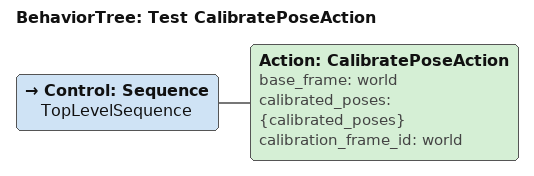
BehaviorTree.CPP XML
<?xml version='1.0' encoding='utf-8'?>
<root BTCPP_format="4" main_tree_to_execute="Test CalibratePoseAction">
  <BehaviorTree ID="Test CalibratePoseAction" _description="">
    <Control ID="Sequence" name="TopLevelSequence">
      <Action ID="CalibratePoseAction" base_frame="world" calibrated_poses="{calibrated_poses}" calibration_frame_id="world"/>
    </Control>
  </BehaviorTree>
</root>
